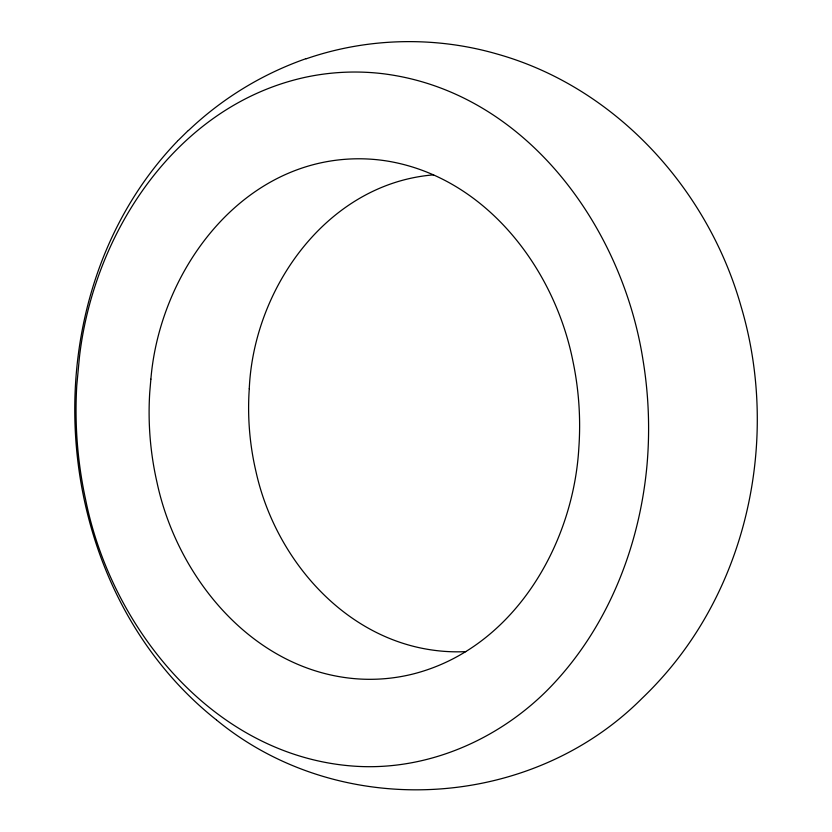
<?xml version="1.0" encoding="UTF-8"?>
<svg xmlns="http://www.w3.org/2000/svg" width="832" height="832" viewBox="0 0 832 832"><rect width="100%" height="100%" fill="white"/><g stroke="black" fill="none" stroke-linecap="round" stroke-linejoin="round"><path stroke-width="1.25" d="M249.267 388.71C253.718 287.758 327.496 183.498 433.597 174.855M177.507 141.086C25.834 298.698 44.866 583.773 216.247 719.784M177.996 140.598L188.292 130.468M306.124 58.822C367.39 37.586 435.198 36.015 497.453 54.122C615.95 87.485 707.938 189.207 741.01 306.259C779.074 434.148 749.871 581.859 659.058 680.94A351.853 351.853 0 0 1 641.857 698.537C529.526 811.013 339.404 821.142 216.622 720.086M465.899 651.622A175.479 175.479 0 0 1 432.297 650.042C342.441 637.312 274.945 557.419 256.017 471.786A278.803 278.803 0 0 1 249.278 388.71M188.396 130.582A327.496 327.496 0 0 1 306.062 58.646M150.873 379.163L149.75 392.319A314.278 314.278 0 0 0 156.967 482.269C177.206 577.502 252.2 669.198 353.839 678.59A178.069 178.069 0 0 0 412.516 674.138C512.46 649.095 573.238 545.979 578.843 447.803A314.59 314.59 0 0 0 572.936 361.234C554.497 268.538 486.304 178.578 389.366 161.408A179.057 179.057 0 0 0 346.091 159.234C235.477 167.076 159.453 275.09 150.873 379.163M79.456 356.928L76.762 385.622A421.283 421.283 0 0 0 85.602 499.554C111.914 630.698 216.393 758.139 357.042 766.345C427.669 770.328 497.286 740.043 546.967 690.56C606.393 630.76 639.361 548.496 646.984 465.254A421.314 421.314 0 0 0 642.97 359.819C622.076 225.919 524.846 91.437 382.98 73.715A235.903 235.903 0 0 0 304.72 77.418C176.592 105.747 93.902 232.284 79.456 356.928"/></g></svg>
